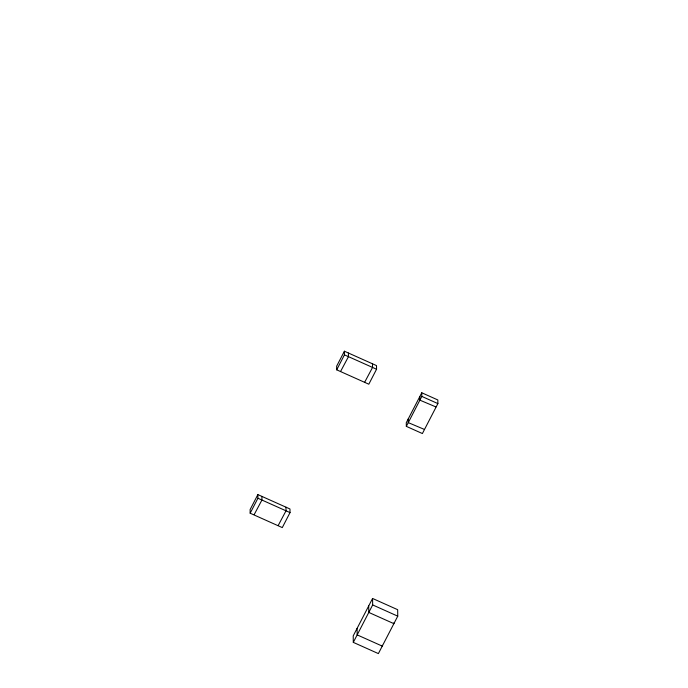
<?xml version="1.0" encoding="UTF-8"?>
<svg xmlns="http://www.w3.org/2000/svg" width="688" height="688" viewBox="0 0 688 688"><rect width="100%" height="100%" fill="white"/><g stroke="black" fill="none" stroke-linecap="round" stroke-linejoin="round"><path stroke-width="1.03" d="M257.862 494.595L250.122 509.567L250.165 513.214L282.286 527.593L290.026 512.612L289.975 508.974L257.862 494.595L257.914 498.241L250.165 513.214M344.396 351.215L336.647 366.188L336.699 369.834L368.811 384.205L376.56 369.232L376.508 365.595L344.396 351.215L344.447 354.853L336.699 369.834M421.778 392.771L406.281 422.716L406.333 426.362L422.389 433.552L437.878 403.598L437.835 399.96L421.778 392.771L421.821 396.408L406.333 426.362M372.569 598.457L353.211 635.893L353.297 642.368L378.383 653.6L397.75 616.164L397.664 609.688L372.569 598.457L372.664 604.933L353.297 642.368M344.447 354.853L376.56 369.232M421.821 396.408L437.878 403.598M257.914 498.241L290.026 512.612M372.664 604.933L397.75 616.164M435.943 406.935L419.886 400.158L419.835 396.512M424.324 429.398L408.268 422.621L408.216 418.975M393.871 622.838L393.88 623.655L368.794 612.423L368.699 605.947M382.244 645.301L382.261 646.109L357.167 634.878L357.081 628.411M372.492 363.797L372.543 367.435L364.795 382.003M348.412 353.013L348.463 356.651L340.706 371.228M285.967 507.176L286.019 510.814L278.262 525.383M261.879 496.392L261.93 500.038L254.182 514.607"/></g></svg>
